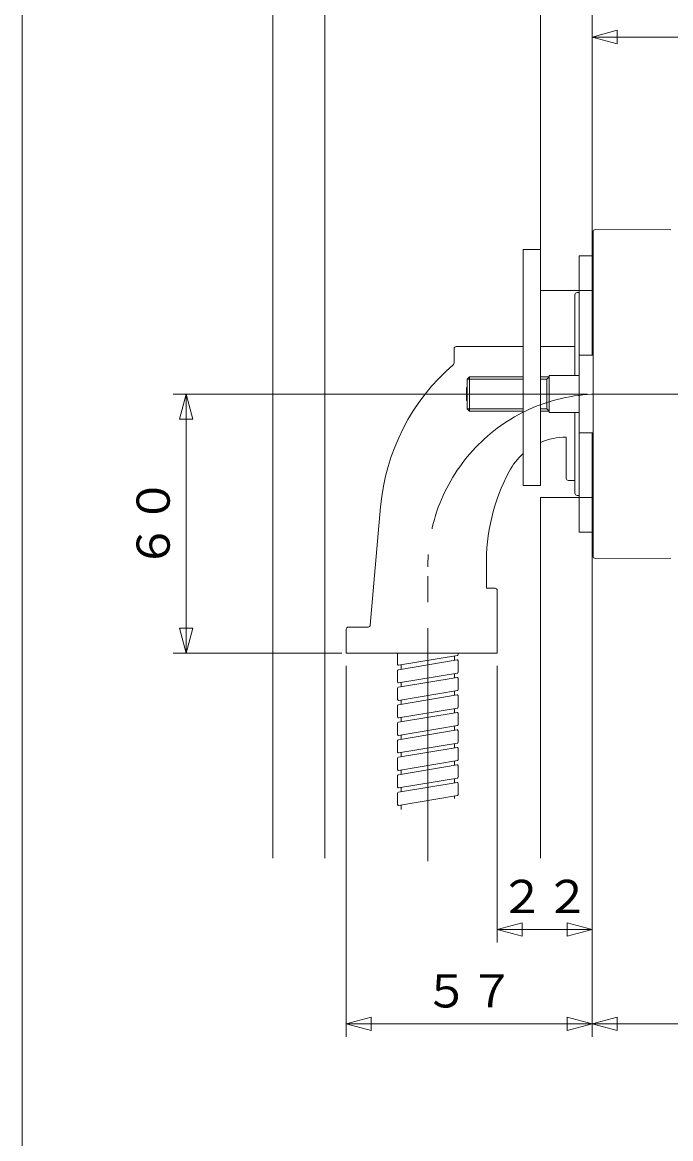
# Model space of a CAD drawing. Units: millimetres, scale not verified. Extents: x -560 to 592, y -417 to 413.
# Drawn here: x -559.5 to -409.2, y -2.2 to 256.4 of the extents above; entities that cross this region are included whole.
import ezdxf
from ezdxf.enums import TextEntityAlignment as Align

# ---------------------------------------------------------------- set-up
doc = ezdxf.new("R2010")
doc.units = ezdxf.units.MM
doc.header["$LTSCALE"] = 6
doc.linetypes.add('USER1', pattern=[2, 1.2, -0.8])
doc.linetypes.add('USER2', pattern=[12, 9, -1, 1, -1])
for name, color, linetype, lineweight in [('0-1_1', 7, 'Continuous', 18), ('0-2_2', 7, 'Continuous', 18), ('0-3_3', 7, 'USER1', 18), ('0-4_4', 7, 'Continuous', 18)]:
    doc.layers.add(name, color=color, linetype=linetype, lineweight=lineweight)
doc.styles.add('ＭＳ ゴシック', font='')
doc.styles.get('ＭＳ ゴシック').set_extended_font_data('MS Gothic')

# ---------------------------------------------------------------- blocks, each defined once
blk = doc.blocks.new('D4')
at = {"layer": '0-3_3', "linetype": 'Continuous'}
for p, q in [((-427.432, 132.787), (-427.432, 21.371)), ((-484.432, 107.287), (-484.432, 21.371)), ((-484.432, 24.371), (-478.637, 25.923)), ((-478.637, 22.818), (-478.637, 25.923)), ((-433.228, 25.923), (-433.228, 22.818)), ((-484.432, 24.371), (-478.637, 22.818)), ((-427.432, 24.371), (-433.228, 22.818))]:
    blk.add_line(p, q, dxfattribs=at)
blk.add_lwpolyline([(-484.432, 24.371), (-427.432, 24.371), (-433.228, 25.923)], dxfattribs=at)
at = {"layer": '0-3_3', "style": 'ＭＳ ゴシック'}
blk.add_text('５７', height=7.698, dxfattribs=at).set_placement((-466.432, 25.871), align=Align.BOTTOM_LEFT)
blk = doc.blocks.new('D7')
at = {"layer": '0-3_3', "linetype": 'Continuous'}
for p, q in [((-427.432, 207.787), (-427.432, 255.977)), ((-427.432, 252.977), (-421.637, 254.53)), ((-421.637, 251.424), (-421.637, 254.53)), ((-216.028, 254.53), (-216.028, 251.424)), ((-210.232, 173.287), (-210.232, 255.977)), ((-427.432, 252.977), (-421.637, 251.424)), ((-210.232, 252.977), (-216.028, 251.424))]:
    blk.add_line(p, q, dxfattribs=at)
blk.add_lwpolyline([(-427.432, 252.977), (-210.232, 252.977), (-216.028, 254.53)], dxfattribs=at)
blk = doc.blocks.new('D8')
at = {"layer": '0-3_3', "linetype": 'Continuous'}
for p, q in [((-234.835, 139.888), (-234.835, 21.371)), ((-427.432, 132.787), (-427.432, 21.371)), ((-427.432, 24.371), (-421.637, 25.923)), ((-421.637, 22.818), (-421.637, 25.923)), ((-240.631, 25.923), (-240.631, 22.818)), ((-427.432, 24.371), (-421.637, 22.818)), ((-234.835, 24.371), (-240.631, 22.818))]:
    blk.add_line(p, q, dxfattribs=at)
blk.add_lwpolyline([(-427.432, 24.371), (-234.835, 24.371), (-240.631, 25.923)], dxfattribs=at)
blk = doc.blocks.new('D16')
at = {"layer": '0-3_3', "linetype": 'Continuous'}
for p, q in [((-449.432, 107.287), (-449.432, 43.245)), ((-427.432, 59.761), (-427.432, 43.245)), ((-449.432, 46.245), (-443.637, 47.798)), ((-443.637, 44.692), (-443.637, 47.798)), ((-433.228, 47.798), (-433.228, 44.692)), ((-449.432, 46.245), (-443.637, 44.692)), ((-427.432, 46.245), (-433.228, 44.692))]:
    blk.add_line(p, q, dxfattribs=at)
blk.add_lwpolyline([(-449.432, 46.245), (-427.432, 46.245), (-433.228, 47.798)], dxfattribs=at)
at = {"layer": '0-3_3', "style": 'ＭＳ ゴシック'}
blk.add_text('２２', height=7.698, dxfattribs=at).set_placement((-448.932, 47.745), align=Align.BOTTOM_LEFT)
blk = doc.blocks.new('D18')
at = {"layer": '0-3_3', "linetype": 'Continuous'}
for p, q in [((-428.52, 170.287), (-524.548, 170.287)), ((-521.548, 170.287), (-519.995, 164.491)), ((-523.101, 164.491), (-519.995, 164.491)), ((-521.548, 110.287), (-523.101, 116.082)), ((-519.995, 116.082), (-523.101, 116.082)), ((-521.548, 110.287), (-519.995, 116.082)), ((-485.43, 110.287), (-524.548, 110.287))]:
    blk.add_line(p, q, dxfattribs=at)
blk.add_lwpolyline([(-521.548, 110.287), (-521.548, 170.287), (-523.101, 164.491)], dxfattribs=at)
at = {"layer": '0-3_3', "style": 'ＭＳ ゴシック'}
blk.add_text('６０', height=7.698, rotation=90, dxfattribs=at).set_placement((-523.048, 129.787), align=Align.BOTTOM_LEFT)

msp = doc.modelspace()

# ---------------------------------------------------------------- linework, layer by layer
at = {"layer": '0-1_1'}
msp.add_lwpolyline([(-559.532, 412.543), (-559.532, -416.958), (592.474, -416.958), (592.474, 412.543)], dxfattribs=at)
at = {"layer": '0-2_2'}
for p, q in [((-427.232, 207.867), (-427.232, 132.706)), ((-426.73, 208.367), (-409.228, 208.291)), ((-427.432, 204.787), (-427.432, 181.787)), ((-443.432, 203.787), (-439.432, 203.787)), ((-443.432, 149.121), (-443.432, 203.787)), ((-439.432, 150.334), (-439.432, 203.787)), ((-430.432, 202.287), (-427.432, 202.287)), ((-430.432, 179.287), (-430.432, 202.287)), ((-431.432, 193.287), (-431.432, 187.279)), ((-430.932, 193.787), (-430.432, 193.787)), ((-431.432, 187.279), (-431.432, 174.537)), ((-443.432, 181.287), (-458.932, 181.287)), ((-431.432, 181.287), (-439.432, 181.287)), ((-427.432, 179.287), (-427.432, 181.787)), ((-459.432, 180.787), (-459.432, 177.516)), ((-427.232, 179.287), (-430.432, 179.287)), ((-430.432, 161.287), (-430.432, 179.287)), ((-455.891, 174.287), (-456.432, 173.745)), ((-456.432, 170.287), (-456.432, 173.745)), ((-443.432, 173.745), (-456.432, 173.745)), ((-455.891, 174.287), (-455.891, 170.287)), ((-443.432, 174.287), (-455.891, 174.287)), ((-437.432, 174.287), (-439.432, 174.287)), ((-437.974, 173.745), (-439.432, 173.745)), ((-437.432, 174.537), (-430.432, 174.537)), ((-437.432, 170.287), (-437.432, 174.537)), ((-456.432, 171.887), (-456.532, 171.787)), ((-456.532, 170.287), (-456.532, 171.787)), ((-456.532, 170.287), (-456.532, 168.787)), ((-456.432, 168.687), (-456.532, 168.787)), ((-456.432, 170.287), (-456.432, 166.828)), ((-455.891, 166.287), (-455.891, 170.287)), ((-437.432, 170.287), (-437.432, 166.037)), ((-455.891, 166.287), (-456.432, 166.828)), ((-443.432, 166.828), (-456.432, 166.828)), ((-443.432, 166.287), (-455.891, 166.287)), ((-437.974, 166.828), (-439.432, 166.828)), ((-437.432, 166.287), (-439.432, 166.287)), ((-430.432, 166.037), (-437.432, 166.037)), ((-431.432, 166.037), (-431.432, 153.294)), ((-427.232, 161.287), (-430.432, 161.287)), ((-430.432, 138.287), (-430.432, 161.287)), ((-427.432, 161.287), (-427.432, 158.787)), ((-433.432, 160.287), (-433.432, 154.055)), ((-427.432, 158.787), (-427.432, 135.787)), ((-433.432, 154.055), (-433.432, 150.787)), ((-431.432, 153.294), (-431.432, 147.287)), ((-439.432, 149.121), (-439.432, 150.334)), ((-431.432, 150.287), (-432.932, 150.287)), ((-439.432, 149.121), (-443.432, 149.121)), ((-430.432, 146.787), (-430.932, 146.787)), ((-476.478, 144.162), (-478.877, 116.743)), ((-427.432, 138.287), (-430.432, 138.287)), ((-451.932, 125.287), (-451.932, 132.093)), ((-409.228, 132.282), (-426.73, 132.206)), ((-449.932, 125.287), (-451.932, 125.287)), ((-449.432, 110.287), (-449.432, 124.787)), ((-484.432, 115.787), (-484.432, 110.287)), ((-479.375, 116.287), (-483.932, 116.287)), ((-484.432, 110.287), (-482.43, 110.287)), ((-449.932, 110.287), (-482.43, 110.287)), ((-472.52, 107.637), (-472.52, 110.287)), ((-458.753, 108.691), (-472.353, 106.414)), ((-472.287, 107.44), (-458.687, 109.715)), ((-459.32, 108.596), (-459.32, 109.61)), ((-458.52, 109.913), (-458.52, 110.287)), ((-449.932, 110.287), (-449.432, 110.287)), ((-472.52, 103.581), (-472.52, 106.217)), ((-471.72, 106.521), (-471.72, 107.535)), ((-458.52, 105.857), (-458.52, 108.493)), ((-458.753, 104.635), (-472.353, 102.358)), ((-472.287, 103.384), (-458.687, 105.659)), ((-471.72, 102.465), (-471.72, 103.479)), ((-459.32, 104.54), (-459.32, 105.554)), ((-458.52, 101.801), (-458.52, 104.437)), ((-472.52, 99.525), (-472.52, 102.161)), ((-472.287, 99.328), (-458.687, 101.603)), ((-459.32, 100.484), (-459.32, 101.498)), ((-472.353, 98.302), (-458.753, 100.579)), ((-471.72, 98.409), (-471.72, 99.423)), ((-458.52, 97.745), (-458.52, 100.381)), ((-472.52, 95.469), (-472.52, 98.105)), ((-472.353, 94.246), (-458.753, 96.523)), ((-472.287, 95.272), (-458.687, 97.547)), ((-459.32, 96.428), (-459.32, 97.442)), ((-458.52, 93.689), (-458.52, 96.325)), ((-472.52, 91.413), (-472.52, 94.049)), ((-472.287, 91.216), (-458.687, 93.491)), ((-471.72, 94.353), (-471.72, 95.367)), ((-459.32, 92.372), (-459.32, 93.386)), ((-472.353, 90.19), (-458.753, 92.467)), ((-471.72, 90.297), (-471.72, 91.311)), ((-458.52, 89.633), (-458.52, 92.269)), ((-472.52, 89.993), (-472.52, 87.357)), ((-458.753, 88.411), (-472.353, 86.134)), ((-472.287, 87.16), (-458.687, 89.435)), ((-459.32, 88.316), (-459.32, 89.33)), ((-458.52, 85.577), (-458.52, 88.213)), ((-472.52, 83.301), (-472.52, 85.937)), ((-472.287, 83.104), (-458.687, 85.379)), ((-471.72, 86.241), (-471.72, 87.255)), ((-458.753, 84.355), (-472.353, 82.078)), ((-471.72, 82.185), (-471.72, 83.199)), ((-459.32, 84.26), (-459.32, 85.274)), ((-458.52, 81.521), (-458.52, 84.157)), ((-472.52, 79.245), (-472.52, 81.881)), ((-458.753, 80.299), (-472.353, 78.022)), ((-472.287, 79.048), (-458.687, 81.323)), ((-459.32, 80.204), (-459.32, 81.218)), ((-472.52, 75.189), (-472.52, 77.825)), ((-471.72, 78.129), (-471.72, 79.143)), ((-458.52, 77.465), (-458.52, 80.101)), ((-472.287, 74.992), (-458.687, 77.267)), ((-471.72, 74.073), (-471.72, 75.087)), ((-459.32, 76.569), (-459.32, 77.162))]:
    msp.add_line(p, q, dxfattribs=at)
for points in [[(-437.432, 174.287), (-437.974, 173.745), (-437.974, 170.287)], [(-437.432, 166.287), (-437.974, 166.828), (-437.974, 170.287)]]:
    msp.add_lwpolyline(points, dxfattribs=at)
for centre, radius, start, end in [((-426.732, 207.867), 0.5, 89.75, 180), ((-426.932, 204.787), 0.5, 126.8699, 180), ((-430.932, 193.287), 0.5, 90, 180), ((-458.932, 180.787), 0.5, 90, 180), ((-427.432, 139.871), 49.233, 130.80507, 175), ((-459.932, 177.516), 0.5, 310.80507, 0), ((-433.433, 145.287), 15, 89.99853, 113.57658), ((-433.433, 145.287), 15, 131.80835, 152.01332), ((-406.941, 131.209), 45, 152.01332, 181.12572), ((-432.932, 150.787), 0.5, 180, 270), ((-430.932, 147.287), 0.5, 180, 270), ((-426.932, 135.787), 0.5, 180, 233.1301), ((-426.732, 132.706), 0.5, 180, 270.25), ((-449.932, 124.787), 0.5, 0, 90), ((-479.375, 116.787), 0.5, 270, 355), ((-483.932, 115.787), 0.5, 90, 180), ((-458.72, 108.493), 0.2, 0, 99.5), ((-458.72, 109.913), 0.2, 279.5, 0), ((-472.32, 107.637), 0.2, 180, 279.5), ((-472.32, 106.217), 0.2, 99.5, 180), ((-472.32, 103.581), 0.2, 180, 279.5), ((-458.72, 104.437), 0.2, 0, 99.5), ((-458.72, 105.857), 0.2, 279.5, 0), ((-472.32, 102.161), 0.2, 99.5, 180), ((-458.72, 101.801), 0.2, 279.5, 0), ((-472.32, 99.525), 0.2, 180, 279.5), ((-472.32, 98.105), 0.2, 99.5, 180), ((-458.72, 100.381), 0.2, 0, 99.5), ((-458.72, 96.325), 0.2, 0, 99.5), ((-458.72, 97.745), 0.2, 279.5, 0), ((-472.32, 95.469), 0.2, 180, 279.5), ((-472.32, 94.049), 0.2, 99.5, 180), ((-458.72, 93.689), 0.2, 279.5, 0), ((-472.32, 91.413), 0.2, 180, 279.5), ((-458.72, 92.269), 0.2, 0, 99.5), ((-472.32, 89.993), 0.2, 99.5, 180), ((-458.72, 88.213), 0.2, 0, 99.5), ((-458.72, 89.633), 0.2, 279.5, 0), ((-472.32, 87.357), 0.2, 180, 279.5), ((-472.32, 85.937), 0.2, 99.5, 180), ((-458.72, 85.577), 0.2, 279.5, 0), ((-472.32, 83.301), 0.2, 180, 279.5), ((-458.72, 84.157), 0.2, 0, 99.5), ((-472.32, 81.881), 0.2, 99.5, 180), ((-458.72, 80.101), 0.2, 0, 99.5), ((-458.72, 81.521), 0.2, 279.5, 0), ((-472.32, 79.245), 0.2, 180, 279.5), ((-472.32, 77.825), 0.2, 99.5, 180), ((-472.32, 75.189), 0.2, 180, 279.5), ((-458.72, 77.465), 0.2, 279.5, 0)]:
    msp.add_arc(centre, radius, start, end, dxfattribs=at)
at = {"layer": '0-3_3', "linetype": 'USER2'}
for p, q in [((-425.52, 170.287), (-192.63, 170.287)), ((-465.52, 62.066), (-465.52, 130.287))]:
    msp.add_line(p, q, dxfattribs=at)
msp.add_arc((-425.52, 130.287), 40, 90, 180, dxfattribs=at)
at = {"layer": '0-4_4'}
for p, q in [((-501.432, 62.761), (-501.432, 277.812)), ((-489.432, 62.761), (-489.432, 277.812)), ((-439.432, 194.287), (-439.432, 277.812)), ((-427.432, 194.287), (-427.432, 277.812)), ((-427.432, 194.287), (-439.432, 194.287)), ((-439.432, 146.287), (-439.432, 62.761)), ((-427.432, 146.287), (-439.432, 146.287)), ((-427.432, 146.287), (-427.432, 62.761))]:
    msp.add_line(p, q, dxfattribs=at)

# ---------------------------------------------------------------- block references
at = {"layer": '0-3_3'}
for name in ['D7', 'D18', 'D8', 'D4', 'D16']:
    msp.add_blockref(name, (0, 0), dxfattribs=at)

doc.saveas('drawing.dxf')
